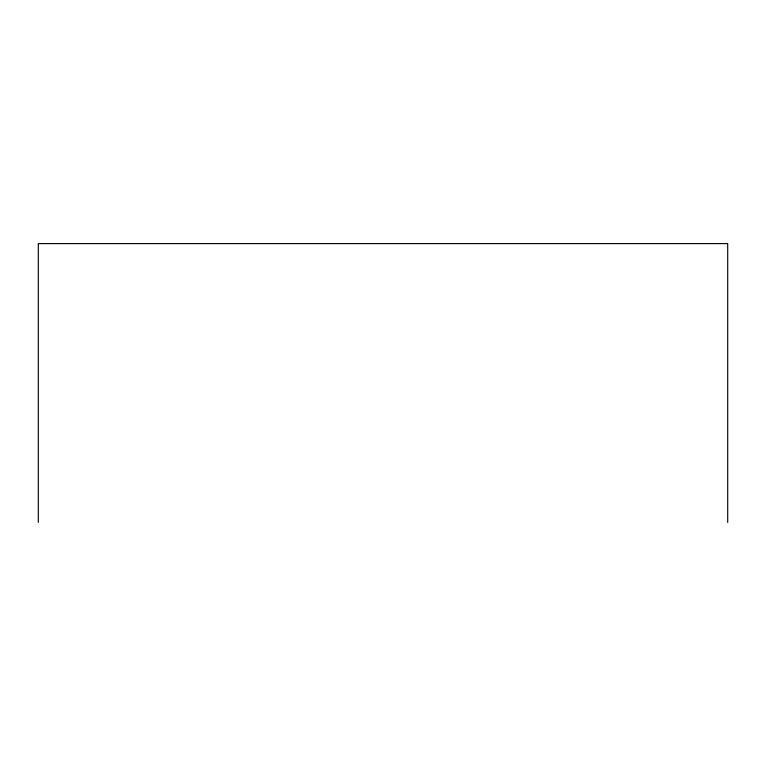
<?xml version="1.0" encoding="UTF-8"?>
<svg xmlns="http://www.w3.org/2000/svg" width="766" height="766" viewBox="0 0 766 766"><rect width="100%" height="100%" fill="white"/><g stroke="black" fill="none" stroke-linecap="round" stroke-linejoin="round"><path stroke-width="1.15" d="M727.7 522.393L727.7 243.607L38.3 243.607L38.3 522.393"/></g></svg>
